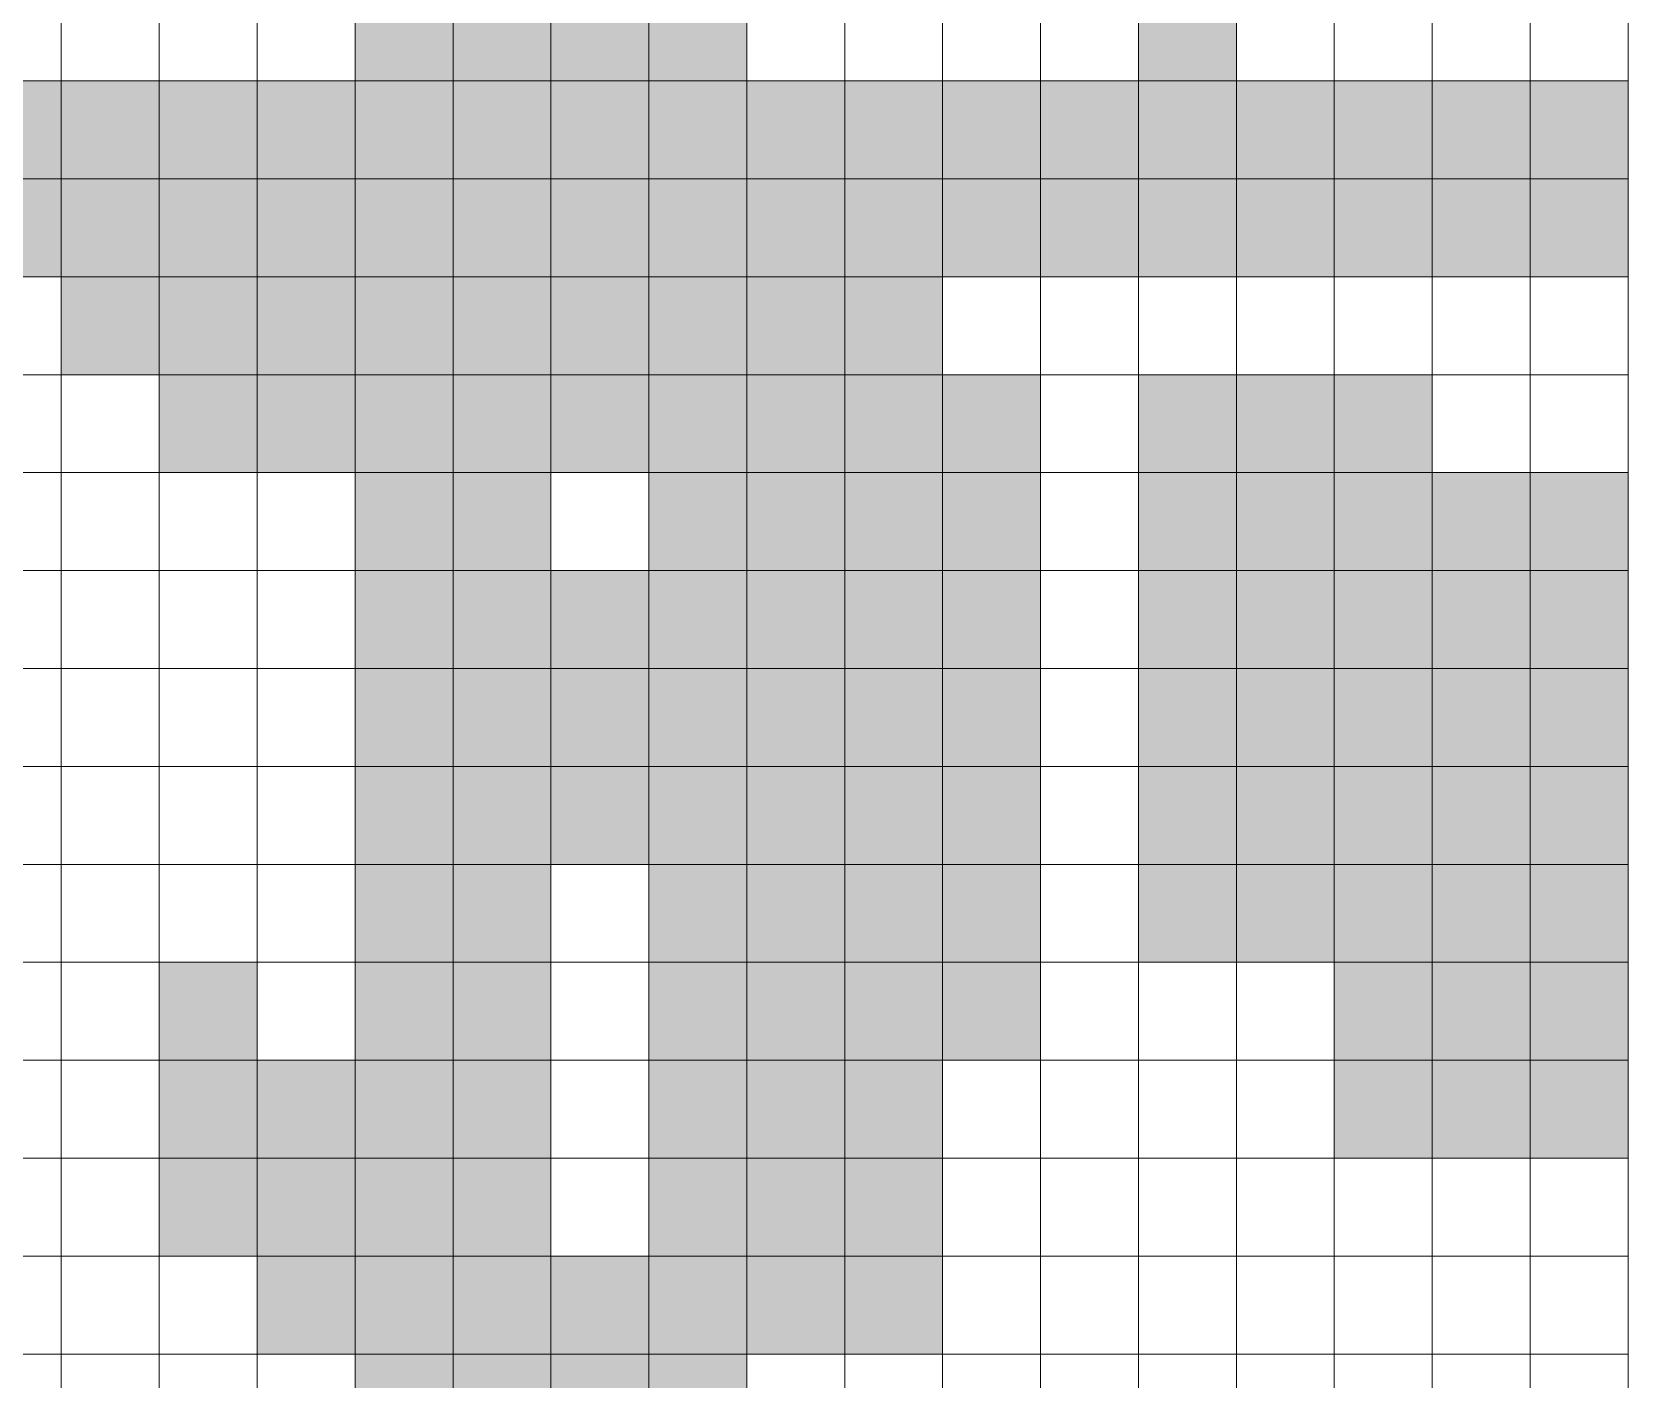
# Model space of a CAD drawing. Header units: millimetres. Extents: x 7481 to 272303, y 53290 to 107290.
# Drawn here: x 145739 to 162039, y 65035 to 78790 of the extents above; entities that cross this region are included whole.
import ezdxf

# ---------------------------------------------------------------- set-up
doc = ezdxf.new("R2010")
doc.units = ezdxf.units.MM
doc.layers.get('0').update_dxf_attribs({"lineweight": 0})
for name, color, linetype in [('l_road', 7, 'Continuous'), ('l_square', 30, 'Continuous'), ('m_square', 40, 'Continuous'), ('o_building', 252, 'Continuous'), ('river', 140, 'Continuous')]:
    doc.layers.add(name, color=color, linetype=linetype)

msp = doc.modelspace()

# ---------------------------------------------------------------- hatches: boundary and pattern name
at = {"layer": 'l_road'}
h = msp.add_hatch(color=256, dxfattribs=at)
h.dxf.hatch_style = 1
h.paths.add_polyline_path([(146039, 78290), (145039, 78290), (145039, 77290), (146039, 77290)])
h = msp.add_hatch(color=256, dxfattribs=at)
h.dxf.hatch_style = 1
h.paths.add_polyline_path([(147039, 78290), (146039, 78290), (146039, 77290), (147039, 77290)])
h = msp.add_hatch(color=256, dxfattribs=at)
h.dxf.hatch_style = 1
h.paths.add_polyline_path([(148039, 78290), (147039, 78290), (147039, 77290), (148039, 77290)])
h = msp.add_hatch(color=256, dxfattribs=at)
h.dxf.hatch_style = 1
h.paths.add_polyline_path([(149039, 78290), (148039, 78290), (148039, 77290), (149039, 77290)])
h = msp.add_hatch(color=256, dxfattribs=at)
h.dxf.hatch_style = 1
h.paths.add_polyline_path([(150039, 78290), (149039, 78290), (149039, 77290), (150039, 77290)])
h = msp.add_hatch(color=256, dxfattribs=at)
h.dxf.hatch_style = 1
h.paths.add_polyline_path([(151039, 78290), (150039, 78290), (150039, 77290), (151039, 77290)])
h = msp.add_hatch(color=256, dxfattribs=at)
h.dxf.hatch_style = 1
h.paths.add_polyline_path([(152039, 78290), (151039, 78290), (151039, 77290), (152039, 77290)])
h = msp.add_hatch(color=256, dxfattribs=at)
h.dxf.hatch_style = 1
h.paths.add_polyline_path([(153039, 78290), (152039, 78290), (152039, 77290), (153039, 77290)])
h = msp.add_hatch(color=256, dxfattribs=at)
h.dxf.hatch_style = 1
h.paths.add_polyline_path([(154039, 78290), (153039, 78290), (153039, 77290), (154039, 77290)])
h = msp.add_hatch(color=256, dxfattribs=at)
h.dxf.hatch_style = 1
h.paths.add_polyline_path([(155039, 78290), (154039, 78290), (154039, 77290), (155039, 77290)])
h = msp.add_hatch(color=256, dxfattribs=at)
h.dxf.hatch_style = 1
h.paths.add_polyline_path([(156039, 78290), (155039, 78290), (155039, 77290), (156039, 77290)])
h = msp.add_hatch(color=256, dxfattribs=at)
h.dxf.hatch_style = 1
h.paths.add_polyline_path([(157039, 78290), (156039, 78290), (156039, 77290), (157039, 77290)])
h = msp.add_hatch(color=256, dxfattribs=at)
h.dxf.hatch_style = 1
h.paths.add_polyline_path([(158039, 78290), (157039, 78290), (157039, 77290), (158039, 77290)])
h = msp.add_hatch(color=256, dxfattribs=at)
h.dxf.hatch_style = 1
h.paths.add_polyline_path([(159039, 78290), (158039, 78290), (158039, 77290), (159039, 77290)])
h = msp.add_hatch(color=256, dxfattribs=at)
h.dxf.hatch_style = 1
h.paths.add_polyline_path([(160039, 78290), (159039, 78290), (159039, 77290), (160039, 77290)])
h = msp.add_hatch(color=256, dxfattribs=at)
h.dxf.hatch_style = 1
h.paths.add_polyline_path([(161039, 78290), (160039, 78290), (160039, 77290), (161039, 77290)])
h = msp.add_hatch(color=256, dxfattribs=at)
h.dxf.hatch_style = 1
h.paths.add_polyline_path([(162039, 78290), (161039, 78290), (161039, 77290), (162039, 77290)])
h = msp.add_hatch(color=256, dxfattribs=at)
h.dxf.hatch_style = 1
h.paths.add_polyline_path([(146039, 77290), (145039, 77290), (145039, 76290), (146039, 76290)])
h = msp.add_hatch(color=256, dxfattribs=at)
h.dxf.hatch_style = 1
h.paths.add_polyline_path([(147039, 77290), (146039, 77290), (146039, 76290), (147039, 76290)])
h = msp.add_hatch(color=256, dxfattribs=at)
h.dxf.hatch_style = 1
h.paths.add_polyline_path([(148039, 77290), (147039, 77290), (147039, 76290), (148039, 76290)])
h = msp.add_hatch(color=256, dxfattribs=at)
h.dxf.hatch_style = 1
h.paths.add_polyline_path([(149039, 77290), (148039, 77290), (148039, 76290), (149039, 76290)])
h = msp.add_hatch(color=256, dxfattribs=at)
h.dxf.hatch_style = 1
h.paths.add_polyline_path([(150039, 77290), (149039, 77290), (149039, 76290), (150039, 76290)])
h = msp.add_hatch(color=256, dxfattribs=at)
h.dxf.hatch_style = 1
h.paths.add_polyline_path([(151039, 77290), (150039, 77290), (150039, 76290), (151039, 76290)])
h = msp.add_hatch(color=256, dxfattribs=at)
h.dxf.hatch_style = 1
h.paths.add_polyline_path([(152039, 77290), (151039, 77290), (151039, 76290), (152039, 76290)])
h = msp.add_hatch(color=256, dxfattribs=at)
h.dxf.hatch_style = 1
h.paths.add_polyline_path([(153039, 77290), (152039, 77290), (152039, 76290), (153039, 76290)])
h = msp.add_hatch(color=256, dxfattribs=at)
h.dxf.hatch_style = 1
h.paths.add_polyline_path([(154039, 77290), (153039, 77290), (153039, 76290), (154039, 76290)])
h = msp.add_hatch(color=256, dxfattribs=at)
h.dxf.hatch_style = 1
h.paths.add_polyline_path([(155039, 77290), (154039, 77290), (154039, 76290), (155039, 76290)])
h = msp.add_hatch(color=256, dxfattribs=at)
h.dxf.hatch_style = 1
h.paths.add_polyline_path([(156039, 77290), (155039, 77290), (155039, 76290), (156039, 76290)])
h = msp.add_hatch(color=256, dxfattribs=at)
h.dxf.hatch_style = 1
h.paths.add_polyline_path([(157039, 77290), (156039, 77290), (156039, 76290), (157039, 76290)])
h = msp.add_hatch(color=256, dxfattribs=at)
h.dxf.hatch_style = 1
h.paths.add_polyline_path([(158039, 77290), (157039, 77290), (157039, 76290), (158039, 76290)])
h = msp.add_hatch(color=256, dxfattribs=at)
h.dxf.hatch_style = 1
h.paths.add_polyline_path([(159039, 77290), (158039, 77290), (158039, 76290), (159039, 76290)])
h = msp.add_hatch(color=256, dxfattribs=at)
h.dxf.hatch_style = 1
h.paths.add_polyline_path([(160039, 77290), (159039, 77290), (159039, 76290), (160039, 76290)])
h = msp.add_hatch(color=256, dxfattribs=at)
h.dxf.hatch_style = 1
h.paths.add_polyline_path([(161039, 77290), (160039, 77290), (160039, 76290), (161039, 76290)])
h = msp.add_hatch(color=256, dxfattribs=at)
h.dxf.hatch_style = 1
h.paths.add_polyline_path([(162039, 77290), (161039, 77290), (161039, 76290), (162039, 76290)])
at = {"layer": 'l_square'}
h = msp.add_hatch(color=256, dxfattribs=at)
h.dxf.hatch_style = 1
h.paths.add_polyline_path([(153039, 79290), (152039, 79290), (152039, 78290), (153039, 78290)])
h = msp.add_hatch(color=256, dxfattribs=at)
h.dxf.hatch_style = 1
h.paths.add_polyline_path([(147039, 76290), (146039, 76290), (146039, 75290), (147039, 75290)])
h = msp.add_hatch(color=256, dxfattribs=at)
h.dxf.hatch_style = 1
h.paths.add_polyline_path([(148039, 76290), (147039, 76290), (147039, 75290), (148039, 75290)])
h = msp.add_hatch(color=256, dxfattribs=at)
h.dxf.hatch_style = 1
h.paths.add_polyline_path([(152039, 76290), (151039, 76290), (151039, 75290), (152039, 75290)])
h = msp.add_hatch(color=256, dxfattribs=at)
h.dxf.hatch_style = 1
h.paths.add_polyline_path([(153039, 76290), (152039, 76290), (152039, 75290), (153039, 75290)])
h = msp.add_hatch(color=256, dxfattribs=at)
h.dxf.hatch_style = 1
h.paths.add_polyline_path([(148039, 75290), (147039, 75290), (147039, 74290), (148039, 74290)])
h = msp.add_hatch(color=256, dxfattribs=at)
h.dxf.hatch_style = 1
h.paths.add_polyline_path([(152039, 75290), (151039, 75290), (151039, 74290), (152039, 74290)])
h = msp.add_hatch(color=256, dxfattribs=at)
h.dxf.hatch_style = 1
h.paths.add_polyline_path([(148039, 69290), (147039, 69290), (147039, 68290), (148039, 68290)])
h = msp.add_hatch(color=256, dxfattribs=at)
h.dxf.hatch_style = 1
h.paths.add_polyline_path([(148039, 68290), (147039, 68290), (147039, 67290), (148039, 67290)])
h = msp.add_hatch(color=256, dxfattribs=at)
h.dxf.hatch_style = 1
h.paths.add_polyline_path([(149039, 68290), (148039, 68290), (148039, 67290), (149039, 67290)])
h = msp.add_hatch(color=256, dxfattribs=at)
h.dxf.hatch_style = 1
h.paths.add_polyline_path([(148039, 67290), (147039, 67290), (147039, 66290), (148039, 66290)])
h = msp.add_hatch(color=256, dxfattribs=at)
h.dxf.hatch_style = 1
h.paths.add_polyline_path([(149039, 67290), (148039, 67290), (148039, 66290), (149039, 66290)])
h = msp.add_hatch(color=256, dxfattribs=at)
h.dxf.hatch_style = 1
h.paths.add_polyline_path([(149039, 66290), (148039, 66290), (148039, 65290), (149039, 65290)])
h = msp.add_hatch(color=256, dxfattribs=at)
h.dxf.hatch_style = 1
h.paths.add_polyline_path([(152039, 66290), (151039, 66290), (151039, 65290), (152039, 65290)])
h = msp.add_hatch(color=256, dxfattribs=at)
h.dxf.hatch_style = 1
h.paths.add_polyline_path([(152039, 65290), (151039, 65290), (151039, 64290), (152039, 64290)])
h = msp.add_hatch(color=256, dxfattribs=at)
h.dxf.hatch_style = 1
h.paths.add_polyline_path([(153039, 65290), (152039, 65290), (152039, 64290), (153039, 64290)])
at = {"layer": 'm_square'}
h = msp.add_hatch(color=256, dxfattribs=at)
h.dxf.hatch_style = 1
h.paths.add_polyline_path([(152039, 73290), (151039, 73290), (151039, 72290), (152039, 72290)])
h = msp.add_hatch(color=256, dxfattribs=at)
h.dxf.hatch_style = 1
h.paths.add_polyline_path([(152039, 72290), (151039, 72290), (151039, 71290), (152039, 71290)])
h = msp.add_hatch(color=256, dxfattribs=at)
h.dxf.hatch_style = 1
h.paths.add_polyline_path([(153039, 72290), (152039, 72290), (152039, 71290), (153039, 71290)])
h = msp.add_hatch(color=256, dxfattribs=at)
h.dxf.hatch_style = 1
h.paths.add_polyline_path([(152039, 71290), (151039, 71290), (151039, 70290), (152039, 70290)])
at = {"layer": 'o_building'}
h = msp.add_hatch(color=256, dxfattribs=at)
h.dxf.hatch_style = 1
h.paths.add_polyline_path([(154039, 76290), (153039, 76290), (153039, 75290), (154039, 75290)])
h = msp.add_hatch(color=256, dxfattribs=at)
h.dxf.hatch_style = 1
h.paths.add_polyline_path([(155039, 76290), (154039, 76290), (154039, 75290), (155039, 75290)])
h = msp.add_hatch(color=256, dxfattribs=at)
h.dxf.hatch_style = 1
h.paths.add_polyline_path([(153039, 75290), (152039, 75290), (152039, 74290), (153039, 74290)])
h = msp.add_hatch(color=256, dxfattribs=at)
h.dxf.hatch_style = 1
h.paths.add_polyline_path([(154039, 75290), (153039, 75290), (153039, 74290), (154039, 74290)])
h = msp.add_hatch(color=256, dxfattribs=at)
h.dxf.hatch_style = 1
h.paths.add_polyline_path([(155039, 75290), (154039, 75290), (154039, 74290), (155039, 74290)])
h = msp.add_hatch(color=256, dxfattribs=at)
h.dxf.hatch_style = 1
h.paths.add_polyline_path([(156039, 75290), (155039, 75290), (155039, 74290), (156039, 74290)])
h = msp.add_hatch(color=256, dxfattribs=at)
h.dxf.hatch_style = 1
h.paths.add_polyline_path([(153039, 74290), (152039, 74290), (152039, 73290), (153039, 73290)])
h = msp.add_hatch(color=256, dxfattribs=at)
h.dxf.hatch_style = 1
h.paths.add_polyline_path([(154039, 74290), (153039, 74290), (153039, 73290), (154039, 73290)])
h = msp.add_hatch(color=256, dxfattribs=at)
h.dxf.hatch_style = 1
h.paths.add_polyline_path([(155039, 74290), (154039, 74290), (154039, 73290), (155039, 73290)])
h = msp.add_hatch(color=256, dxfattribs=at)
h.dxf.hatch_style = 1
h.paths.add_polyline_path([(156039, 74290), (155039, 74290), (155039, 73290), (156039, 73290)])
h = msp.add_hatch(color=256, dxfattribs=at)
h.dxf.hatch_style = 1
h.paths.add_polyline_path([(153039, 73290), (152039, 73290), (152039, 72290), (153039, 72290)])
h = msp.add_hatch(color=256, dxfattribs=at)
h.dxf.hatch_style = 1
h.paths.add_polyline_path([(154039, 73290), (153039, 73290), (153039, 72290), (154039, 72290)])
h = msp.add_hatch(color=256, dxfattribs=at)
h.dxf.hatch_style = 1
h.paths.add_polyline_path([(155039, 73290), (154039, 73290), (154039, 72290), (155039, 72290)])
h = msp.add_hatch(color=256, dxfattribs=at)
h.dxf.hatch_style = 1
h.paths.add_polyline_path([(156039, 73290), (155039, 73290), (155039, 72290), (156039, 72290)])
h = msp.add_hatch(color=256, dxfattribs=at)
h.dxf.hatch_style = 1
h.paths.add_polyline_path([(154039, 72290), (153039, 72290), (153039, 71290), (154039, 71290)])
h = msp.add_hatch(color=256, dxfattribs=at)
h.dxf.hatch_style = 1
h.paths.add_polyline_path([(155039, 72290), (154039, 72290), (154039, 71290), (155039, 71290)])
h = msp.add_hatch(color=256, dxfattribs=at)
h.dxf.hatch_style = 1
h.paths.add_polyline_path([(156039, 72290), (155039, 72290), (155039, 71290), (156039, 71290)])
h = msp.add_hatch(color=256, dxfattribs=at)
h.dxf.hatch_style = 1
h.paths.add_polyline_path([(153039, 71290), (152039, 71290), (152039, 70290), (153039, 70290)])
h = msp.add_hatch(color=256, dxfattribs=at)
h.dxf.hatch_style = 1
h.paths.add_polyline_path([(154039, 71290), (153039, 71290), (153039, 70290), (154039, 70290)])
h = msp.add_hatch(color=256, dxfattribs=at)
h.dxf.hatch_style = 1
h.paths.add_polyline_path([(155039, 71290), (154039, 71290), (154039, 70290), (155039, 70290)])
h = msp.add_hatch(color=256, dxfattribs=at)
h.dxf.hatch_style = 1
h.paths.add_polyline_path([(156039, 71290), (155039, 71290), (155039, 70290), (156039, 70290)])
h = msp.add_hatch(color=256, dxfattribs=at)
h.dxf.hatch_style = 1
h.paths.add_polyline_path([(153039, 70290), (152039, 70290), (152039, 69290), (153039, 69290)])
h = msp.add_hatch(color=256, dxfattribs=at)
h.dxf.hatch_style = 1
h.paths.add_polyline_path([(154039, 70290), (153039, 70290), (153039, 69290), (154039, 69290)])
h = msp.add_hatch(color=256, dxfattribs=at)
h.dxf.hatch_style = 1
h.paths.add_polyline_path([(155039, 70290), (154039, 70290), (154039, 69290), (155039, 69290)])
h = msp.add_hatch(color=256, dxfattribs=at)
h.dxf.hatch_style = 1
h.paths.add_polyline_path([(156039, 70290), (155039, 70290), (155039, 69290), (156039, 69290)])
h = msp.add_hatch(color=256, dxfattribs=at)
h.dxf.hatch_style = 1
h.paths.add_polyline_path([(153039, 69290), (152039, 69290), (152039, 68290), (153039, 68290)])
h = msp.add_hatch(color=256, dxfattribs=at)
h.dxf.hatch_style = 1
h.paths.add_polyline_path([(154039, 69290), (153039, 69290), (153039, 68290), (154039, 68290)])
h = msp.add_hatch(color=256, dxfattribs=at)
h.dxf.hatch_style = 1
h.paths.add_polyline_path([(155039, 69290), (154039, 69290), (154039, 68290), (155039, 68290)])
h = msp.add_hatch(color=256, dxfattribs=at)
h.dxf.hatch_style = 1
h.paths.add_polyline_path([(156039, 69290), (155039, 69290), (155039, 68290), (156039, 68290)])
h = msp.add_hatch(color=256, dxfattribs=at)
h.dxf.hatch_style = 1
h.paths.add_polyline_path([(153039, 68290), (152039, 68290), (152039, 67290), (153039, 67290)])
h = msp.add_hatch(color=256, dxfattribs=at)
h.dxf.hatch_style = 1
h.paths.add_polyline_path([(154039, 68290), (153039, 68290), (153039, 67290), (154039, 67290)])
h = msp.add_hatch(color=256, dxfattribs=at)
h.dxf.hatch_style = 1
h.paths.add_polyline_path([(155039, 68290), (154039, 68290), (154039, 67290), (155039, 67290)])
h = msp.add_hatch(color=256, dxfattribs=at)
h.dxf.hatch_style = 1
h.paths.add_polyline_path([(153039, 67290), (152039, 67290), (152039, 66290), (153039, 66290)])
h = msp.add_hatch(color=256, dxfattribs=at)
h.dxf.hatch_style = 1
h.paths.add_polyline_path([(154039, 67290), (153039, 67290), (153039, 66290), (154039, 66290)])
h = msp.add_hatch(color=256, dxfattribs=at)
h.dxf.hatch_style = 1
h.paths.add_polyline_path([(155039, 67290), (154039, 67290), (154039, 66290), (155039, 66290)])
h = msp.add_hatch(color=256, dxfattribs=at)
h.dxf.hatch_style = 1
h.paths.add_polyline_path([(153039, 66290), (152039, 66290), (152039, 65290), (153039, 65290)])
h = msp.add_hatch(color=256, dxfattribs=at)
h.dxf.hatch_style = 1
h.paths.add_polyline_path([(154039, 66290), (153039, 66290), (153039, 65290), (154039, 65290)])
h = msp.add_hatch(color=256, dxfattribs=at)
h.dxf.hatch_style = 1
h.paths.add_polyline_path([(155039, 66290), (154039, 66290), (154039, 65290), (155039, 65290)])
at = {"layer": 'river'}
h = msp.add_hatch(color=256, dxfattribs=at)
h.dxf.hatch_style = 1
h.paths.add_polyline_path([(150039, 79290), (149039, 79290), (149039, 78290), (150039, 78290)])
h = msp.add_hatch(color=256, dxfattribs=at)
h.dxf.hatch_style = 1
h.paths.add_polyline_path([(151039, 79290), (150039, 79290), (150039, 78290), (151039, 78290)])
h = msp.add_hatch(color=256, dxfattribs=at)
h.dxf.hatch_style = 1
h.paths.add_polyline_path([(152039, 79290), (151039, 79290), (151039, 78290), (152039, 78290)])
h = msp.add_hatch(color=256, dxfattribs=at)
h.dxf.hatch_style = 1
h.paths.add_polyline_path([(158039, 79290), (157039, 79290), (157039, 78290), (158039, 78290)])
h = msp.add_hatch(color=256, dxfattribs=at)
h.dxf.hatch_style = 1
h.paths.add_polyline_path([(158039, 79290), (157039, 79290), (157039, 78290), (158039, 78290)])
h = msp.add_hatch(color=256, dxfattribs=at)
h.dxf.hatch_style = 1
h.paths.add_polyline_path([(149039, 76290), (148039, 76290), (148039, 75290), (149039, 75290)])
h = msp.add_hatch(color=256, dxfattribs=at)
h.dxf.hatch_style = 1
h.paths.add_polyline_path([(150039, 76290), (149039, 76290), (149039, 75290), (150039, 75290)])
h = msp.add_hatch(color=256, dxfattribs=at)
h.dxf.hatch_style = 1
h.paths.add_polyline_path([(151039, 76290), (150039, 76290), (150039, 75290), (151039, 75290)])
h = msp.add_hatch(color=256, dxfattribs=at)
h.dxf.hatch_style = 1
h.paths.add_polyline_path([(149039, 75290), (148039, 75290), (148039, 74290), (149039, 74290)])
h = msp.add_hatch(color=256, dxfattribs=at)
h.dxf.hatch_style = 1
h.paths.add_polyline_path([(150039, 75290), (149039, 75290), (149039, 74290), (150039, 74290)])
h = msp.add_hatch(color=256, dxfattribs=at)
h.dxf.hatch_style = 1
h.paths.add_polyline_path([(151039, 75290), (150039, 75290), (150039, 74290), (151039, 74290)])
h = msp.add_hatch(color=256, dxfattribs=at)
h.dxf.hatch_style = 1
h.paths.add_polyline_path([(158039, 75290), (157039, 75290), (157039, 74290), (158039, 74290)])
h = msp.add_hatch(color=256, dxfattribs=at)
h.dxf.hatch_style = 1
h.paths.add_polyline_path([(159039, 75290), (158039, 75290), (158039, 74290), (159039, 74290)])
h = msp.add_hatch(color=256, dxfattribs=at)
h.dxf.hatch_style = 1
h.paths.add_polyline_path([(160039, 75290), (159039, 75290), (159039, 74290), (160039, 74290)])
h = msp.add_hatch(color=256, dxfattribs=at)
h.dxf.hatch_style = 1
h.paths.add_polyline_path([(150039, 74290), (149039, 74290), (149039, 73290), (150039, 73290)])
h = msp.add_hatch(color=256, dxfattribs=at)
h.dxf.hatch_style = 1
h.paths.add_polyline_path([(151039, 74290), (150039, 74290), (150039, 73290), (151039, 73290)])
h = msp.add_hatch(color=256, dxfattribs=at)
h.dxf.hatch_style = 1
h.paths.add_polyline_path([(158039, 74290), (157039, 74290), (157039, 73290), (158039, 73290)])
h = msp.add_hatch(color=256, dxfattribs=at)
h.dxf.hatch_style = 1
h.paths.add_polyline_path([(159039, 74290), (158039, 74290), (158039, 73290), (159039, 73290)])
h = msp.add_hatch(color=256, dxfattribs=at)
h.dxf.hatch_style = 1
h.paths.add_polyline_path([(160039, 74290), (159039, 74290), (159039, 73290), (160039, 73290)])
h = msp.add_hatch(color=256, dxfattribs=at)
h.dxf.hatch_style = 1
h.paths.add_polyline_path([(160039, 74290), (159039, 74290), (159039, 73290), (160039, 73290)])
h = msp.add_hatch(color=256, dxfattribs=at)
h.dxf.hatch_style = 1
h.paths.add_polyline_path([(161039, 74290), (160039, 74290), (160039, 73290), (161039, 73290)])
h = msp.add_hatch(color=256, dxfattribs=at)
h.dxf.hatch_style = 1
h.paths.add_polyline_path([(162039, 74290), (161039, 74290), (161039, 73290), (162039, 73290)])
h = msp.add_hatch(color=256, dxfattribs=at)
h.dxf.hatch_style = 1
h.paths.add_polyline_path([(150039, 73290), (149039, 73290), (149039, 72290), (150039, 72290)])
h = msp.add_hatch(color=256, dxfattribs=at)
h.dxf.hatch_style = 1
h.paths.add_polyline_path([(151039, 73290), (150039, 73290), (150039, 72290), (151039, 72290)])
h = msp.add_hatch(color=256, dxfattribs=at)
h.dxf.hatch_style = 1
h.paths.add_polyline_path([(158039, 73290), (157039, 73290), (157039, 72290), (158039, 72290)])
h = msp.add_hatch(color=256, dxfattribs=at)
h.dxf.hatch_style = 1
h.paths.add_polyline_path([(159039, 73290), (158039, 73290), (158039, 72290), (159039, 72290)])
h = msp.add_hatch(color=256, dxfattribs=at)
h.dxf.hatch_style = 1
h.paths.add_polyline_path([(160039, 73290), (159039, 73290), (159039, 72290), (160039, 72290)])
h = msp.add_hatch(color=256, dxfattribs=at)
h.dxf.hatch_style = 1
h.paths.add_polyline_path([(160039, 73290), (159039, 73290), (159039, 72290), (160039, 72290)])
h = msp.add_hatch(color=256, dxfattribs=at)
h.dxf.hatch_style = 1
h.paths.add_polyline_path([(161039, 73290), (160039, 73290), (160039, 72290), (161039, 72290)])
h = msp.add_hatch(color=256, dxfattribs=at)
h.dxf.hatch_style = 1
h.paths.add_polyline_path([(162039, 73290), (161039, 73290), (161039, 72290), (162039, 72290)])
h = msp.add_hatch(color=256, dxfattribs=at)
h.dxf.hatch_style = 1
h.paths.add_polyline_path([(150039, 72290), (149039, 72290), (149039, 71290), (150039, 71290)])
h = msp.add_hatch(color=256, dxfattribs=at)
h.dxf.hatch_style = 1
h.paths.add_polyline_path([(151039, 72290), (150039, 72290), (150039, 71290), (151039, 71290)])
h = msp.add_hatch(color=256, dxfattribs=at)
h.dxf.hatch_style = 1
h.paths.add_polyline_path([(158039, 72290), (157039, 72290), (157039, 71290), (158039, 71290)])
h = msp.add_hatch(color=256, dxfattribs=at)
h.dxf.hatch_style = 1
h.paths.add_polyline_path([(159039, 72290), (158039, 72290), (158039, 71290), (159039, 71290)])
h = msp.add_hatch(color=256, dxfattribs=at)
h.dxf.hatch_style = 1
h.paths.add_polyline_path([(160039, 72290), (159039, 72290), (159039, 71290), (160039, 71290)])
h = msp.add_hatch(color=256, dxfattribs=at)
h.dxf.hatch_style = 1
h.paths.add_polyline_path([(160039, 72290), (159039, 72290), (159039, 71290), (160039, 71290)])
h = msp.add_hatch(color=256, dxfattribs=at)
h.dxf.hatch_style = 1
h.paths.add_polyline_path([(161039, 72290), (160039, 72290), (160039, 71290), (161039, 71290)])
h = msp.add_hatch(color=256, dxfattribs=at)
h.dxf.hatch_style = 1
h.paths.add_polyline_path([(162039, 72290), (161039, 72290), (161039, 71290), (162039, 71290)])
h = msp.add_hatch(color=256, dxfattribs=at)
h.dxf.hatch_style = 1
h.paths.add_polyline_path([(150039, 71290), (149039, 71290), (149039, 70290), (150039, 70290)])
h = msp.add_hatch(color=256, dxfattribs=at)
h.dxf.hatch_style = 1
h.paths.add_polyline_path([(151039, 71290), (150039, 71290), (150039, 70290), (151039, 70290)])
h = msp.add_hatch(color=256, dxfattribs=at)
h.dxf.hatch_style = 1
h.paths.add_polyline_path([(158039, 71290), (157039, 71290), (157039, 70290), (158039, 70290)])
h = msp.add_hatch(color=256, dxfattribs=at)
h.dxf.hatch_style = 1
h.paths.add_polyline_path([(159039, 71290), (158039, 71290), (158039, 70290), (159039, 70290)])
h = msp.add_hatch(color=256, dxfattribs=at)
h.dxf.hatch_style = 1
h.paths.add_polyline_path([(160039, 71290), (159039, 71290), (159039, 70290), (160039, 70290)])
h = msp.add_hatch(color=256, dxfattribs=at)
h.dxf.hatch_style = 1
h.paths.add_polyline_path([(160039, 71290), (159039, 71290), (159039, 70290), (160039, 70290)])
h = msp.add_hatch(color=256, dxfattribs=at)
h.dxf.hatch_style = 1
h.paths.add_polyline_path([(161039, 71290), (160039, 71290), (160039, 70290), (161039, 70290)])
h = msp.add_hatch(color=256, dxfattribs=at)
h.dxf.hatch_style = 1
h.paths.add_polyline_path([(162039, 71290), (161039, 71290), (161039, 70290), (162039, 70290)])
h = msp.add_hatch(color=256, dxfattribs=at)
h.dxf.hatch_style = 1
h.paths.add_polyline_path([(150039, 70290), (149039, 70290), (149039, 69290), (150039, 69290)])
h = msp.add_hatch(color=256, dxfattribs=at)
h.dxf.hatch_style = 1
h.paths.add_polyline_path([(151039, 70290), (150039, 70290), (150039, 69290), (151039, 69290)])
h = msp.add_hatch(color=256, dxfattribs=at)
h.dxf.hatch_style = 1
h.paths.add_polyline_path([(158039, 70290), (157039, 70290), (157039, 69290), (158039, 69290)])
h = msp.add_hatch(color=256, dxfattribs=at)
h.dxf.hatch_style = 1
h.paths.add_polyline_path([(159039, 70290), (158039, 70290), (158039, 69290), (159039, 69290)])
h = msp.add_hatch(color=256, dxfattribs=at)
h.dxf.hatch_style = 1
h.paths.add_polyline_path([(160039, 70290), (159039, 70290), (159039, 69290), (160039, 69290)])
h = msp.add_hatch(color=256, dxfattribs=at)
h.dxf.hatch_style = 1
h.paths.add_polyline_path([(160039, 70290), (159039, 70290), (159039, 69290), (160039, 69290)])
h = msp.add_hatch(color=256, dxfattribs=at)
h.dxf.hatch_style = 1
h.paths.add_polyline_path([(161039, 70290), (160039, 70290), (160039, 69290), (161039, 69290)])
h = msp.add_hatch(color=256, dxfattribs=at)
h.dxf.hatch_style = 1
h.paths.add_polyline_path([(162039, 70290), (161039, 70290), (161039, 69290), (162039, 69290)])
h = msp.add_hatch(color=256, dxfattribs=at)
h.dxf.hatch_style = 1
h.paths.add_polyline_path([(150039, 69290), (149039, 69290), (149039, 68290), (150039, 68290)])
h = msp.add_hatch(color=256, dxfattribs=at)
h.dxf.hatch_style = 1
h.paths.add_polyline_path([(151039, 69290), (150039, 69290), (150039, 68290), (151039, 68290)])
h = msp.add_hatch(color=256, dxfattribs=at)
h.dxf.hatch_style = 1
h.paths.add_polyline_path([(160039, 69290), (159039, 69290), (159039, 68290), (160039, 68290)])
h = msp.add_hatch(color=256, dxfattribs=at)
h.dxf.hatch_style = 1
h.paths.add_polyline_path([(161039, 69290), (160039, 69290), (160039, 68290), (161039, 68290)])
h = msp.add_hatch(color=256, dxfattribs=at)
h.dxf.hatch_style = 1
h.paths.add_polyline_path([(162039, 69290), (161039, 69290), (161039, 68290), (162039, 68290)])
h = msp.add_hatch(color=256, dxfattribs=at)
h.dxf.hatch_style = 1
h.paths.add_polyline_path([(150039, 68290), (149039, 68290), (149039, 67290), (150039, 67290)])
h = msp.add_hatch(color=256, dxfattribs=at)
h.dxf.hatch_style = 1
h.paths.add_polyline_path([(151039, 68290), (150039, 68290), (150039, 67290), (151039, 67290)])
h = msp.add_hatch(color=256, dxfattribs=at)
h.dxf.hatch_style = 1
h.paths.add_polyline_path([(160039, 68290), (159039, 68290), (159039, 67290), (160039, 67290)])
h = msp.add_hatch(color=256, dxfattribs=at)
h.dxf.hatch_style = 1
h.paths.add_polyline_path([(161039, 68290), (160039, 68290), (160039, 67290), (161039, 67290)])
h = msp.add_hatch(color=256, dxfattribs=at)
h.dxf.hatch_style = 1
h.paths.add_polyline_path([(162039, 68290), (161039, 68290), (161039, 67290), (162039, 67290)])
h = msp.add_hatch(color=256, dxfattribs=at)
h.dxf.hatch_style = 1
h.paths.add_polyline_path([(150039, 67290), (149039, 67290), (149039, 66290), (150039, 66290)])
h = msp.add_hatch(color=256, dxfattribs=at)
h.dxf.hatch_style = 1
h.paths.add_polyline_path([(151039, 67290), (150039, 67290), (150039, 66290), (151039, 66290)])
h = msp.add_hatch(color=256, dxfattribs=at)
h.dxf.hatch_style = 1
h.paths.add_polyline_path([(150039, 66290), (149039, 66290), (149039, 65290), (150039, 65290)])
h = msp.add_hatch(color=256, dxfattribs=at)
h.dxf.hatch_style = 1
h.paths.add_polyline_path([(151039, 66290), (150039, 66290), (150039, 65290), (151039, 65290)])
h = msp.add_hatch(color=256, dxfattribs=at)
h.dxf.hatch_style = 1
h.paths.add_polyline_path([(150039, 65290), (149039, 65290), (149039, 64290), (150039, 64290)])
h = msp.add_hatch(color=256, dxfattribs=at)
h.dxf.hatch_style = 1
h.paths.add_polyline_path([(151039, 65290), (150039, 65290), (150039, 64290), (151039, 64290)])

# ---------------------------------------------------------------- linework, layer by layer
for points in [[(145039, 78290), (146039, 78290), (146039, 79290), (145039, 79290)], [(146039, 78290), (147039, 78290), (147039, 79290), (146039, 79290)], [(147039, 78290), (148039, 78290), (148039, 79290), (147039, 79290)], [(148039, 78290), (149039, 78290), (149039, 79290), (148039, 79290)], [(149039, 78290), (150039, 78290), (150039, 79290), (149039, 79290)], [(150039, 78290), (151039, 78290), (151039, 79290), (150039, 79290)], [(151039, 78290), (152039, 78290), (152039, 79290), (151039, 79290)], [(152039, 78290), (153039, 78290), (153039, 79290), (152039, 79290)], [(153039, 78290), (154039, 78290), (154039, 79290), (153039, 79290)], [(154039, 78290), (155039, 78290), (155039, 79290), (154039, 79290)], [(155039, 78290), (156039, 78290), (156039, 79290), (155039, 79290)], [(156039, 78290), (157039, 78290), (157039, 79290), (156039, 79290)], [(157039, 78290), (158039, 78290), (158039, 79290), (157039, 79290)], [(158039, 78290), (159039, 78290), (159039, 79290), (158039, 79290)], [(159039, 78290), (160039, 78290), (160039, 79290), (159039, 79290)], [(160039, 78290), (161039, 78290), (161039, 79290), (160039, 79290)], [(161039, 78290), (162039, 78290), (162039, 79290), (161039, 79290)], [(145039, 77290), (146039, 77290), (146039, 78290), (145039, 78290)], [(146039, 77290), (147039, 77290), (147039, 78290), (146039, 78290)], [(147039, 77290), (148039, 77290), (148039, 78290), (147039, 78290)], [(148039, 77290), (149039, 77290), (149039, 78290), (148039, 78290)], [(149039, 77290), (150039, 77290), (150039, 78290), (149039, 78290)], [(150039, 77290), (151039, 77290), (151039, 78290), (150039, 78290)], [(151039, 77290), (152039, 77290), (152039, 78290), (151039, 78290)], [(152039, 77290), (153039, 77290), (153039, 78290), (152039, 78290)], [(153039, 77290), (154039, 77290), (154039, 78290), (153039, 78290)], [(154039, 77290), (155039, 77290), (155039, 78290), (154039, 78290)], [(155039, 77290), (156039, 77290), (156039, 78290), (155039, 78290)], [(156039, 77290), (157039, 77290), (157039, 78290), (156039, 78290)], [(157039, 77290), (158039, 77290), (158039, 78290), (157039, 78290)], [(158039, 77290), (159039, 77290), (159039, 78290), (158039, 78290)], [(159039, 77290), (160039, 77290), (160039, 78290), (159039, 78290)], [(160039, 77290), (161039, 77290), (161039, 78290), (160039, 78290)], [(161039, 77290), (162039, 77290), (162039, 78290), (161039, 78290)], [(145039, 76290), (146039, 76290), (146039, 77290), (145039, 77290)], [(146039, 76290), (147039, 76290), (147039, 77290), (146039, 77290)], [(147039, 76290), (148039, 76290), (148039, 77290), (147039, 77290)], [(148039, 76290), (149039, 76290), (149039, 77290), (148039, 77290)], [(149039, 76290), (150039, 76290), (150039, 77290), (149039, 77290)], [(150039, 76290), (151039, 76290), (151039, 77290), (150039, 77290)], [(151039, 76290), (152039, 76290), (152039, 77290), (151039, 77290)], [(152039, 76290), (153039, 76290), (153039, 77290), (152039, 77290)], [(153039, 76290), (154039, 76290), (154039, 77290), (153039, 77290)], [(154039, 76290), (155039, 76290), (155039, 77290), (154039, 77290)], [(155039, 76290), (156039, 76290), (156039, 77290), (155039, 77290)], [(156039, 76290), (157039, 76290), (157039, 77290), (156039, 77290)], [(157039, 76290), (158039, 76290), (158039, 77290), (157039, 77290)], [(158039, 76290), (159039, 76290), (159039, 77290), (158039, 77290)], [(159039, 76290), (160039, 76290), (160039, 77290), (159039, 77290)], [(160039, 76290), (161039, 76290), (161039, 77290), (160039, 77290)], [(161039, 76290), (162039, 76290), (162039, 77290), (161039, 77290)], [(145039, 75290), (146039, 75290), (146039, 76290), (145039, 76290)], [(146039, 75290), (147039, 75290), (147039, 76290), (146039, 76290)], [(147039, 75290), (148039, 75290), (148039, 76290), (147039, 76290)], [(148039, 75290), (149039, 75290), (149039, 76290), (148039, 76290)], [(149039, 75290), (150039, 75290), (150039, 76290), (149039, 76290)], [(150039, 75290), (151039, 75290), (151039, 76290), (150039, 76290)], [(151039, 75290), (152039, 75290), (152039, 76290), (151039, 76290)], [(152039, 75290), (153039, 75290), (153039, 76290), (152039, 76290)], [(153039, 75290), (154039, 75290), (154039, 76290), (153039, 76290)], [(154039, 75290), (155039, 75290), (155039, 76290), (154039, 76290)], [(155039, 75290), (156039, 75290), (156039, 76290), (155039, 76290)], [(156039, 75290), (157039, 75290), (157039, 76290), (156039, 76290)], [(157039, 75290), (158039, 75290), (158039, 76290), (157039, 76290)], [(158039, 75290), (159039, 75290), (159039, 76290), (158039, 76290)], [(159039, 75290), (160039, 75290), (160039, 76290), (159039, 76290)], [(160039, 75290), (161039, 75290), (161039, 76290), (160039, 76290)], [(161039, 75290), (162039, 75290), (162039, 76290), (161039, 76290)], [(145039, 74290), (146039, 74290), (146039, 75290), (145039, 75290)], [(146039, 74290), (147039, 74290), (147039, 75290), (146039, 75290)], [(147039, 74290), (148039, 74290), (148039, 75290), (147039, 75290)], [(148039, 74290), (149039, 74290), (149039, 75290), (148039, 75290)], [(149039, 74290), (150039, 74290), (150039, 75290), (149039, 75290)], [(150039, 74290), (151039, 74290), (151039, 75290), (150039, 75290)], [(151039, 74290), (152039, 74290), (152039, 75290), (151039, 75290)], [(152039, 74290), (153039, 74290), (153039, 75290), (152039, 75290)], [(153039, 74290), (154039, 74290), (154039, 75290), (153039, 75290)], [(154039, 74290), (155039, 74290), (155039, 75290), (154039, 75290)], [(155039, 74290), (156039, 74290), (156039, 75290), (155039, 75290)], [(156039, 74290), (157039, 74290), (157039, 75290), (156039, 75290)], [(157039, 74290), (158039, 74290), (158039, 75290), (157039, 75290)], [(158039, 74290), (159039, 74290), (159039, 75290), (158039, 75290)], [(159039, 74290), (160039, 74290), (160039, 75290), (159039, 75290)], [(160039, 74290), (161039, 74290), (161039, 75290), (160039, 75290)], [(161039, 74290), (162039, 74290), (162039, 75290), (161039, 75290)], [(145039, 73290), (146039, 73290), (146039, 74290), (145039, 74290)], [(146039, 73290), (147039, 73290), (147039, 74290), (146039, 74290)], [(147039, 73290), (148039, 73290), (148039, 74290), (147039, 74290)], [(148039, 73290), (149039, 73290), (149039, 74290), (148039, 74290)], [(149039, 73290), (150039, 73290), (150039, 74290), (149039, 74290)], [(150039, 73290), (151039, 73290), (151039, 74290), (150039, 74290)], [(151039, 73290), (152039, 73290), (152039, 74290), (151039, 74290)], [(152039, 73290), (153039, 73290), (153039, 74290), (152039, 74290)], [(153039, 73290), (154039, 73290), (154039, 74290), (153039, 74290)], [(154039, 73290), (155039, 73290), (155039, 74290), (154039, 74290)], [(155039, 73290), (156039, 73290), (156039, 74290), (155039, 74290)], [(156039, 73290), (157039, 73290), (157039, 74290), (156039, 74290)], [(157039, 73290), (158039, 73290), (158039, 74290), (157039, 74290)], [(158039, 73290), (159039, 73290), (159039, 74290), (158039, 74290)], [(159039, 73290), (160039, 73290), (160039, 74290), (159039, 74290)], [(160039, 73290), (161039, 73290), (161039, 74290), (160039, 74290)], [(161039, 73290), (162039, 73290), (162039, 74290), (161039, 74290)], [(145039, 72290), (146039, 72290), (146039, 73290), (145039, 73290)], [(146039, 72290), (147039, 72290), (147039, 73290), (146039, 73290)], [(147039, 72290), (148039, 72290), (148039, 73290), (147039, 73290)], [(148039, 72290), (149039, 72290), (149039, 73290), (148039, 73290)], [(149039, 72290), (150039, 72290), (150039, 73290), (149039, 73290)], [(150039, 72290), (151039, 72290), (151039, 73290), (150039, 73290)], [(151039, 72290), (152039, 72290), (152039, 73290), (151039, 73290)], [(152039, 72290), (153039, 72290), (153039, 73290), (152039, 73290)], [(153039, 72290), (154039, 72290), (154039, 73290), (153039, 73290)], [(154039, 72290), (155039, 72290), (155039, 73290), (154039, 73290)], [(155039, 72290), (156039, 72290), (156039, 73290), (155039, 73290)], [(156039, 72290), (157039, 72290), (157039, 73290), (156039, 73290)], [(157039, 72290), (158039, 72290), (158039, 73290), (157039, 73290)], [(158039, 72290), (159039, 72290), (159039, 73290), (158039, 73290)], [(159039, 72290), (160039, 72290), (160039, 73290), (159039, 73290)], [(160039, 72290), (161039, 72290), (161039, 73290), (160039, 73290)], [(161039, 72290), (162039, 72290), (162039, 73290), (161039, 73290)], [(145039, 71290), (146039, 71290), (146039, 72290), (145039, 72290)], [(146039, 71290), (147039, 71290), (147039, 72290), (146039, 72290)], [(147039, 71290), (148039, 71290), (148039, 72290), (147039, 72290)], [(148039, 71290), (149039, 71290), (149039, 72290), (148039, 72290)], [(149039, 71290), (150039, 71290), (150039, 72290), (149039, 72290)], [(150039, 71290), (151039, 71290), (151039, 72290), (150039, 72290)], [(151039, 71290), (152039, 71290), (152039, 72290), (151039, 72290)], [(152039, 71290), (153039, 71290), (153039, 72290), (152039, 72290)], [(153039, 71290), (154039, 71290), (154039, 72290), (153039, 72290)], [(154039, 71290), (155039, 71290), (155039, 72290), (154039, 72290)], [(155039, 71290), (156039, 71290), (156039, 72290), (155039, 72290)], [(156039, 71290), (157039, 71290), (157039, 72290), (156039, 72290)], [(157039, 71290), (158039, 71290), (158039, 72290), (157039, 72290)], [(158039, 71290), (159039, 71290), (159039, 72290), (158039, 72290)], [(159039, 71290), (160039, 71290), (160039, 72290), (159039, 72290)], [(160039, 71290), (161039, 71290), (161039, 72290), (160039, 72290)], [(161039, 71290), (162039, 71290), (162039, 72290), (161039, 72290)], [(145039, 70290), (146039, 70290), (146039, 71290), (145039, 71290)], [(146039, 70290), (147039, 70290), (147039, 71290), (146039, 71290)], [(147039, 70290), (148039, 70290), (148039, 71290), (147039, 71290)], [(148039, 70290), (149039, 70290), (149039, 71290), (148039, 71290)], [(149039, 70290), (150039, 70290), (150039, 71290), (149039, 71290)], [(150039, 70290), (151039, 70290), (151039, 71290), (150039, 71290)], [(151039, 70290), (152039, 70290), (152039, 71290), (151039, 71290)], [(152039, 70290), (153039, 70290), (153039, 71290), (152039, 71290)], [(153039, 70290), (154039, 70290), (154039, 71290), (153039, 71290)], [(154039, 70290), (155039, 70290), (155039, 71290), (154039, 71290)], [(155039, 70290), (156039, 70290), (156039, 71290), (155039, 71290)], [(156039, 70290), (157039, 70290), (157039, 71290), (156039, 71290)], [(157039, 70290), (158039, 70290), (158039, 71290), (157039, 71290)], [(158039, 70290), (159039, 70290), (159039, 71290), (158039, 71290)], [(159039, 70290), (160039, 70290), (160039, 71290), (159039, 71290)], [(160039, 70290), (161039, 70290), (161039, 71290), (160039, 71290)], [(161039, 70290), (162039, 70290), (162039, 71290), (161039, 71290)], [(145039, 69290), (146039, 69290), (146039, 70290), (145039, 70290)], [(146039, 69290), (147039, 69290), (147039, 70290), (146039, 70290)], [(147039, 69290), (148039, 69290), (148039, 70290), (147039, 70290)], [(148039, 69290), (149039, 69290), (149039, 70290), (148039, 70290)], [(149039, 69290), (150039, 69290), (150039, 70290), (149039, 70290)], [(150039, 69290), (151039, 69290), (151039, 70290), (150039, 70290)], [(151039, 69290), (152039, 69290), (152039, 70290), (151039, 70290)], [(152039, 69290), (153039, 69290), (153039, 70290), (152039, 70290)], [(153039, 69290), (154039, 69290), (154039, 70290), (153039, 70290)], [(154039, 69290), (155039, 69290), (155039, 70290), (154039, 70290)], [(155039, 69290), (156039, 69290), (156039, 70290), (155039, 70290)], [(156039, 69290), (157039, 69290), (157039, 70290), (156039, 70290)], [(157039, 69290), (158039, 69290), (158039, 70290), (157039, 70290)], [(158039, 69290), (159039, 69290), (159039, 70290), (158039, 70290)], [(159039, 69290), (160039, 69290), (160039, 70290), (159039, 70290)], [(160039, 69290), (161039, 69290), (161039, 70290), (160039, 70290)], [(161039, 69290), (162039, 69290), (162039, 70290), (161039, 70290)], [(145039, 68290), (146039, 68290), (146039, 69290), (145039, 69290)], [(146039, 68290), (147039, 68290), (147039, 69290), (146039, 69290)], [(147039, 68290), (148039, 68290), (148039, 69290), (147039, 69290)], [(148039, 68290), (149039, 68290), (149039, 69290), (148039, 69290)], [(149039, 68290), (150039, 68290), (150039, 69290), (149039, 69290)], [(150039, 68290), (151039, 68290), (151039, 69290), (150039, 69290)], [(151039, 68290), (152039, 68290), (152039, 69290), (151039, 69290)], [(152039, 68290), (153039, 68290), (153039, 69290), (152039, 69290)], [(153039, 68290), (154039, 68290), (154039, 69290), (153039, 69290)], [(154039, 68290), (155039, 68290), (155039, 69290), (154039, 69290)], [(155039, 68290), (156039, 68290), (156039, 69290), (155039, 69290)], [(156039, 68290), (157039, 68290), (157039, 69290), (156039, 69290)], [(157039, 68290), (158039, 68290), (158039, 69290), (157039, 69290)], [(158039, 68290), (159039, 68290), (159039, 69290), (158039, 69290)], [(159039, 68290), (160039, 68290), (160039, 69290), (159039, 69290)], [(160039, 68290), (161039, 68290), (161039, 69290), (160039, 69290)], [(161039, 68290), (162039, 68290), (162039, 69290), (161039, 69290)], [(145039, 67290), (146039, 67290), (146039, 68290), (145039, 68290)], [(146039, 67290), (147039, 67290), (147039, 68290), (146039, 68290)], [(147039, 67290), (148039, 67290), (148039, 68290), (147039, 68290)], [(148039, 67290), (149039, 67290), (149039, 68290), (148039, 68290)], [(149039, 67290), (150039, 67290), (150039, 68290), (149039, 68290)], [(150039, 67290), (151039, 67290), (151039, 68290), (150039, 68290)], [(151039, 67290), (152039, 67290), (152039, 68290), (151039, 68290)], [(152039, 67290), (153039, 67290), (153039, 68290), (152039, 68290)], [(153039, 67290), (154039, 67290), (154039, 68290), (153039, 68290)], [(154039, 67290), (155039, 67290), (155039, 68290), (154039, 68290)], [(155039, 67290), (156039, 67290), (156039, 68290), (155039, 68290)], [(156039, 67290), (157039, 67290), (157039, 68290), (156039, 68290)], [(157039, 67290), (158039, 67290), (158039, 68290), (157039, 68290)], [(158039, 67290), (159039, 67290), (159039, 68290), (158039, 68290)], [(159039, 67290), (160039, 67290), (160039, 68290), (159039, 68290)], [(160039, 67290), (161039, 67290), (161039, 68290), (160039, 68290)], [(161039, 67290), (162039, 67290), (162039, 68290), (161039, 68290)], [(145039, 66290), (146039, 66290), (146039, 67290), (145039, 67290)], [(146039, 66290), (147039, 66290), (147039, 67290), (146039, 67290)], [(147039, 66290), (148039, 66290), (148039, 67290), (147039, 67290)], [(148039, 66290), (149039, 66290), (149039, 67290), (148039, 67290)], [(149039, 66290), (150039, 66290), (150039, 67290), (149039, 67290)], [(150039, 66290), (151039, 66290), (151039, 67290), (150039, 67290)], [(151039, 66290), (152039, 66290), (152039, 67290), (151039, 67290)], [(152039, 66290), (153039, 66290), (153039, 67290), (152039, 67290)], [(153039, 66290), (154039, 66290), (154039, 67290), (153039, 67290)], [(154039, 66290), (155039, 66290), (155039, 67290), (154039, 67290)], [(155039, 66290), (156039, 66290), (156039, 67290), (155039, 67290)], [(156039, 66290), (157039, 66290), (157039, 67290), (156039, 67290)], [(157039, 66290), (158039, 66290), (158039, 67290), (157039, 67290)], [(158039, 66290), (159039, 66290), (159039, 67290), (158039, 67290)], [(159039, 66290), (160039, 66290), (160039, 67290), (159039, 67290)], [(160039, 66290), (161039, 66290), (161039, 67290), (160039, 67290)], [(161039, 66290), (162039, 66290), (162039, 67290), (161039, 67290)], [(145039, 65290), (146039, 65290), (146039, 66290), (145039, 66290)], [(146039, 65290), (147039, 65290), (147039, 66290), (146039, 66290)], [(147039, 65290), (148039, 65290), (148039, 66290), (147039, 66290)], [(148039, 65290), (149039, 65290), (149039, 66290), (148039, 66290)], [(149039, 65290), (150039, 65290), (150039, 66290), (149039, 66290)], [(150039, 65290), (151039, 65290), (151039, 66290), (150039, 66290)], [(151039, 65290), (152039, 65290), (152039, 66290), (151039, 66290)], [(152039, 65290), (153039, 65290), (153039, 66290), (152039, 66290)], [(153039, 65290), (154039, 65290), (154039, 66290), (153039, 66290)], [(154039, 65290), (155039, 65290), (155039, 66290), (154039, 66290)], [(155039, 65290), (156039, 65290), (156039, 66290), (155039, 66290)], [(156039, 65290), (157039, 65290), (157039, 66290), (156039, 66290)], [(157039, 65290), (158039, 65290), (158039, 66290), (157039, 66290)], [(158039, 65290), (159039, 65290), (159039, 66290), (158039, 66290)], [(159039, 65290), (160039, 65290), (160039, 66290), (159039, 66290)], [(160039, 65290), (161039, 65290), (161039, 66290), (160039, 66290)], [(161039, 65290), (162039, 65290), (162039, 66290), (161039, 66290)], [(145039, 64290), (146039, 64290), (146039, 65290), (145039, 65290)], [(146039, 64290), (147039, 64290), (147039, 65290), (146039, 65290)], [(147039, 64290), (148039, 64290), (148039, 65290), (147039, 65290)], [(148039, 64290), (149039, 64290), (149039, 65290), (148039, 65290)], [(149039, 64290), (150039, 64290), (150039, 65290), (149039, 65290)], [(150039, 64290), (151039, 64290), (151039, 65290), (150039, 65290)], [(151039, 64290), (152039, 64290), (152039, 65290), (151039, 65290)], [(152039, 64290), (153039, 64290), (153039, 65290), (152039, 65290)], [(153039, 64290), (154039, 64290), (154039, 65290), (153039, 65290)], [(154039, 64290), (155039, 64290), (155039, 65290), (154039, 65290)], [(155039, 64290), (156039, 64290), (156039, 65290), (155039, 65290)], [(156039, 64290), (157039, 64290), (157039, 65290), (156039, 65290)], [(157039, 64290), (158039, 64290), (158039, 65290), (157039, 65290)], [(158039, 64290), (159039, 64290), (159039, 65290), (158039, 65290)], [(159039, 64290), (160039, 64290), (160039, 65290), (159039, 65290)], [(160039, 64290), (161039, 64290), (161039, 65290), (160039, 65290)], [(161039, 64290), (162039, 64290), (162039, 65290), (161039, 65290)]]:
    msp.add_lwpolyline(points, close=True)

doc.saveas('drawing.dxf')
